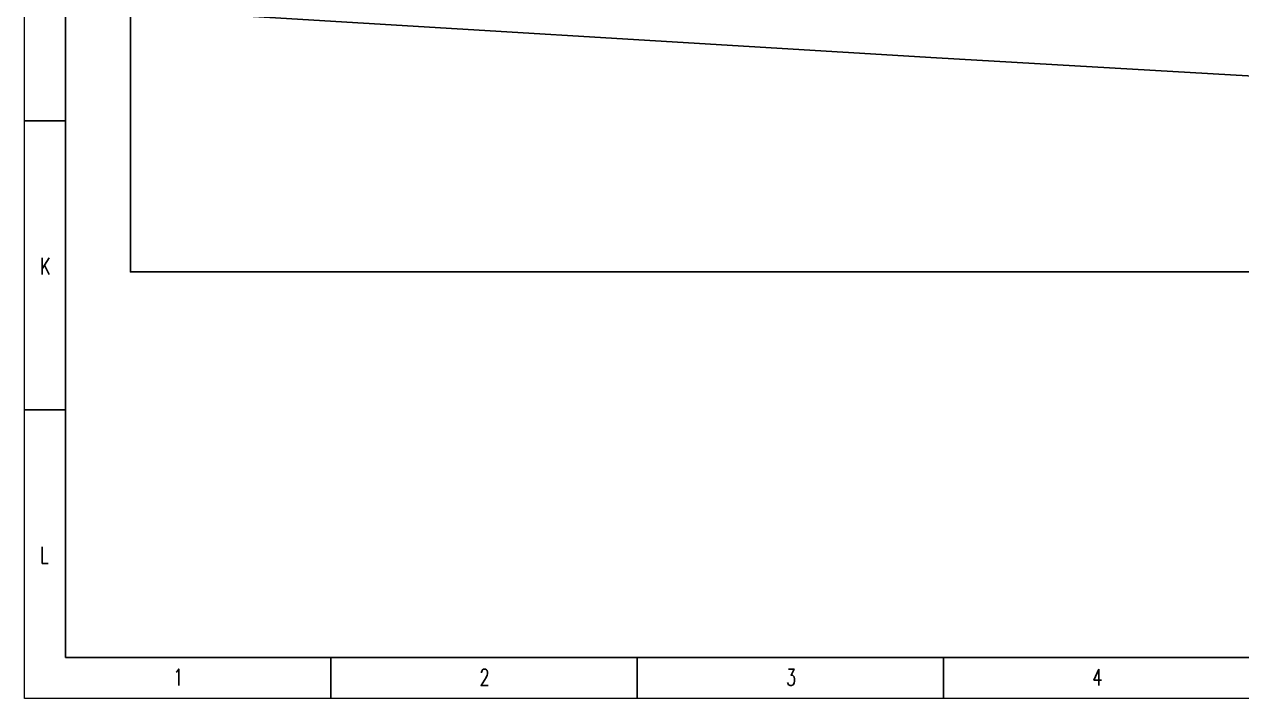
# Model space of a CAD drawing. Header units: inches. Extents: x 517790 to 538444, y 301815 to 302461.
# Drawn here: x 517789.9 to 517866.2, y 302244.1 to 302286.4 of the extents above; entities that cross this region are included whole.
import ezdxf

# ---------------------------------------------------------------- set-up
doc = ezdxf.new("R2010")
doc.units = ezdxf.units.IN
doc.header["$MEASUREMENT"] = 0
doc.layers.add('电缆敷设层', color=1, linetype='Continuous')
doc.layers.add('硅胶总平面底图0804', color=253, linetype='Continuous')
doc.styles.add('TEG BORDER', font='txt_qlt.shx', dxfattribs={"width": 0.7, "bigfont": 'hztxt.shx'})

# ---------------------------------------------------------------- blocks, each defined once
blk = doc.blocks.new('240 BORDER A2')
at = {"linetype": 'Continuous'}
for p, q in [((5, 415), (5, 5)), ((5, 5), (489, 5))]:
    blk.add_line(p, q, dxfattribs=at)
for p, q in [((0, 70), (5, 70)), ((0, 35), (5, 35)), ((37.12, 0), (37.12, 5)), ((74.25, 0), (74.25, 5)), ((111.38, 0), (111.38, 5))]:
    blk.add_line(p, q)
at = {"color": 5, "lineweight": 15}
blk.add_lwpolyline([(0, 420), (594, 420), (594, 0), (0, 0)], close=True, dxfattribs=at)
blk.add_lwpolyline([(5, 415), (589, 415), (589, 5), (5, 5)], close=True)
at = {"char_height": 2, "width": 2, "style": 'TEG BORDER'}
for s, insert, attachment_point in [('K', (1.91, 53.39), 1), ('L', (1.91, 18.39), 1), ('1', (18.05, 1.59), 7), ('2', (55.17, 1.59), 7), ('3', (92.3, 1.59), 7), ('4', (129.42, 1.59), 7)]:
    blk.add_mtext(s, dxfattribs=dict(at, insert=insert, attachment_point=attachment_point))

msp = doc.modelspace()

# ---------------------------------------------------------------- linework, layer by layer
at = {"layer": '电缆敷设层', "color": 7, "ltscale": 10}
msp.add_lwpolyline([(517796.523, 302440.089), (518040.979, 302440.089), (518040.979, 302270.842), (517796.523, 302270.842)], close=True, dxfattribs=at)
at = {"layer": '硅胶总平面底图0804', "color": 9, "lineweight": -3, "ltscale": 200}
msp.add_lwpolyline([(518022.062, 302273.167), (517956.511, 302277.58), (517956.525, 302277.931), (517847.048, 302284.265), (517799.381, 302287.147), (517808.845, 302324.72), (517814.375, 302346.332), (517814.783, 302347.438), (517815.239, 302348.191), (517815.808, 302348.72), (517816.071, 302348.871), (517821.1, 302351.813), (517828.951, 302354.688), (517828.711, 302355.143), (517833.662, 302356.925)], dxfattribs=at)

# ---------------------------------------------------------------- block references
at = {"xscale": 0.5172815472000001, "yscale": 0.5172815472000001, "zscale": 0.5172815472000001}
msp.add_blockref('240 BORDER A2', (517789.871, 302244.094), dxfattribs=at)

doc.saveas('drawing.dxf')
